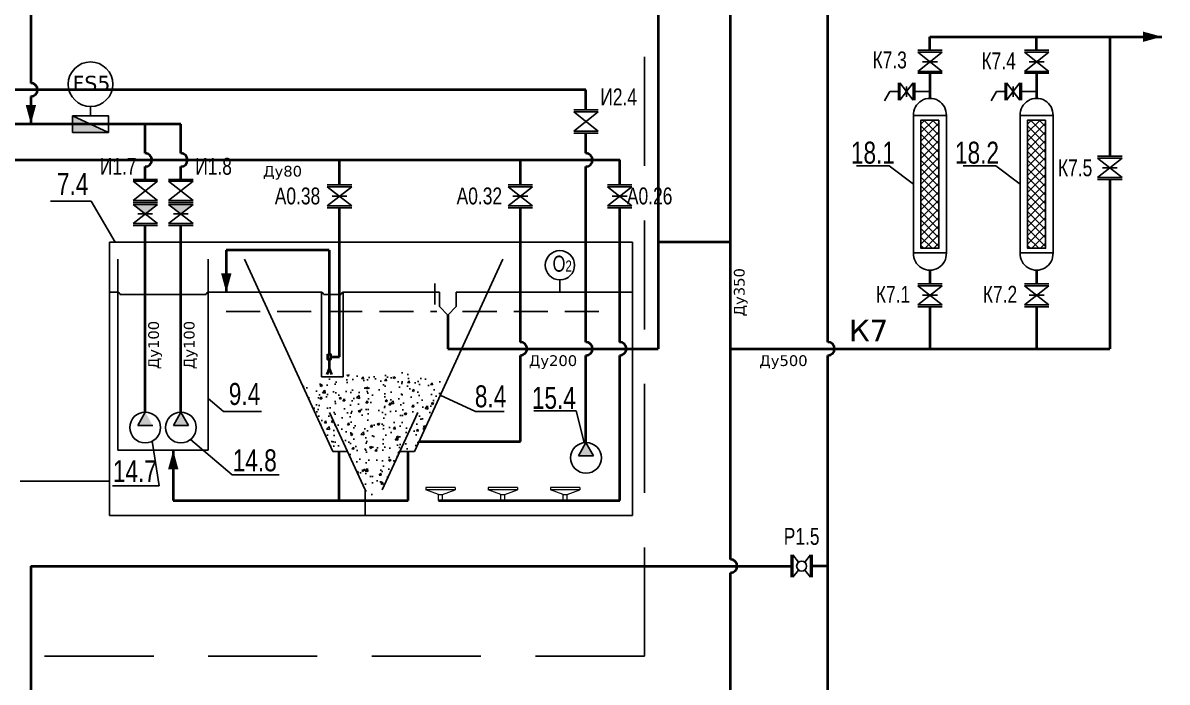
# Model space of a CAD drawing. Extents: x 151310 to 250336, y -70311 to -4848.
# Drawn here: x 242341 to 250336, y -26517 to -21911 of the extents above; entities that cross this region are included whole.
import ezdxf

# ---------------------------------------------------------------- set-up
doc = ezdxf.new("R2010")
doc.units = 0
doc.header["$LTSCALE"] = 300
doc.header["$MEASUREMENT"] = 0
doc.linetypes.add('DASHED2', pattern=[9.525, 6.35, -3.175])
doc.linetypes.add('HIDDEN2', pattern=[4.7625, 3.175, -1.5875])
for name, color, linetype in [('1', 7, 'CONTINUOUS'), ('Обозначение задвижек', 7, 'CONTINUOUS'), ('Слой1', 7, 'CONTINUOUS')]:
    doc.layers.add(name, color=color, linetype=linetype)
for name, color, linetype, lineweight, true_color in [('А0', 7, 'CONTINUOUS', 40, 0x00befa), ('И1', 7, 'CONTINUOUS', 40, 0xfa8200), ('И2', 7, 'CONTINUOUS', 40, 0xc86400), ('К7', 7, 'CONTINUOUS', 40, 0x0000fa), ('Р1', 7, 'CONTINUOUS', 40, 0xfa00fa)]:
    doc.layers.add(name, color=color, linetype=linetype, lineweight=lineweight, true_color=true_color)
doc.layers.add('воздух', color=140, linetype='CONTINUOUS', lineweight=15)
doc.layers.add('Запорная арматура', color=7, linetype='CONTINUOUS', lineweight=20)
doc.styles.add('MONARCH', font='monarch', dxfattribs={"width": 0.77})

msp = doc.modelspace()

# ---------------------------------------------------------------- hatches: boundary and pattern name
at = {"layer": '1', "ltscale": 0.5}
msp.add_hatch(color=256, dxfattribs=at).paths.add_polyline_path([(242688.1, -22559.9), (242688.1, -22676.3), (242939.5, -22676.3)])
at = {"layer": '1'}
h = msp.add_hatch(dxfattribs=at)
h.set_pattern_fill('ANSI37', color=124, scale=13.329378, angle=-90, style=0)
h.set_pattern_definition([(315, (222605.45, -10863.34), (29.925307, 29.925307), []), (45, (222605.45, -10863.34), (-29.925307, 29.925307), [])])
h.paths.add_polyline_path([(248616.4, -23485.5), (248742.3, -23485.5), (248742.3, -22590.1), (248616.4, -22590.1)])
h = msp.add_hatch(dxfattribs=at)
h.set_pattern_fill('ANSI37', color=124, scale=13.329378, angle=-90, style=0)
h.set_pattern_definition([(315, (223350.75, -10863.34), (29.925307, 29.925307), []), (45, (223350.75, -10863.34), (-29.925307, 29.925307), [])])
h.paths.add_polyline_path([(249361.7, -23485.5), (249487.6, -23485.5), (249487.6, -22590.1), (249361.7, -22590.1)])
at = {"layer": '1', "ltscale": 0.4}
h = msp.add_hatch(color=256, dxfattribs=at)
h.dxf.hatch_style = 1
h.paths.add_polyline_path([(243196.4, -23246.1), (243282.1, -23179), (243110.8, -23179)])
h = msp.add_hatch(color=256, dxfattribs=at)
h.dxf.hatch_style = 1
h.paths.add_polyline_path([(243444.9, -23246.1), (243530.6, -23179), (243359.3, -23179)])
h = msp.add_hatch(dxfattribs=at)
h.set_pattern_fill('AR-CONC', color=34, scale=22.393355)
h.set_pattern_definition([(50, (114776.1, 28898.61), (160.61862, -14.05231), [16.79502, -184.74518]), (355, (114776.1, 28898.61), (-31.07108, 168.44105), [13.43601, -147.79614]), (100.45144, (114789.48, 28897.44), (129.54754, 154.38874), [14.27357, -157.00924]), (46.1842, (114776.1, 28943.4), (238.99114, -37.06532), [25.19252, -277.11776]), (96.63564, (114796.01, 28940.3), (209.30216, 218.13783), [21.41036, -235.514]), (351.18416, (114776.1, 28943.4), (209.30216, 218.13783), [20.154, -221.6942]), (21, (114798.49, 28932.2), (133.66751, -90.15988), [16.79502, -184.74518]), (326, (114798.49, 28932.2), (54.48647, 162.38542), [13.43601, -147.79614]), (71.45144, (114809.63, 28924.69), (188.15398, 72.22554), [14.27357, -157.00924]), (37.5, (114776.1, 28898.61), (2.723, 74.546101), [0, -146.00467, 0, -150.035476, 0, -148.355974]), (7.5, (114776.1, 28898.61), (58.910094, 88.322013), [0, -85.542615, 0, -142.64567, 0, -56.54322]), (327.5, (114726.16, 28898.61), (119.54075, -5.050792), [0, -55.983387, 0, -174.668166, 0, -231.77122]), (317.5, (114703.77, 28898.61), (130.59495, 22.41686), [0, -72.7784, 0, -115.99758, 0, -164.59116])])
edge = h.paths.add_edge_path()
edge.add_spline(control_points=[(244792.3, -24326.7), (244777.8, -24328.1), (244716.3, -24337.8), (244536.6, -24398.5), (244378, -24399.3), (244274.7, -24399.7)], knot_values=[0, 0, 0, 0, 80.804269, 342.164733, 830.449842, 830.449842, 830.449842, 830.449842], degree=3, periodic=0)
edge.add_line((244274.7, -24399.7), (244507.3, -24906))
edge.add_line((244507.3, -24906), (244609.1, -24906))
edge.add_line((244609.1, -24906), (244599.3, -24884.7))
edge.add_line((244599.3, -24884.7), (244792.3, -24803.7))
edge.add_line((244792.3, -24803.7), (244792.3, -24326.7))
edge = h.paths.add_edge_path()
edge.add_spline(control_points=[(245298.1, -24425.6), (245241.4, -24414.7), (244961.5, -24336.8), (244846.5, -24321.6), (244792.3, -24326.7)], knot_values=[830.449842, 830.449842, 830.449842, 830.449842, 1167.258754, 1468.321581, 1468.321581, 1468.321581, 1468.321581], degree=3, periodic=0)
edge.add_line((244792.3, -24326.7), (244792.3, -24803.7))
edge.add_line((244792.3, -24803.7), (244985.4, -24884.7))
edge.add_line((244985.4, -24884.7), (244975.6, -24906))
edge.add_line((244975.6, -24906), (245077.3, -24906))
edge.add_line((245077.3, -24906), (245298.1, -24425.6))
h.paths.add_polyline_path([(244985.4, -24884.7), (244792.3, -24803.7), (244599.3, -24884.7), (244609.1, -24906), (244764.7, -25244.7), (244820, -25244.7)])
at = {"layer": '1', "ltscale": 0.3}
h = msp.add_hatch(color=1, dxfattribs=at)
h.dxf.hatch_style = 1
h.paths.add_polyline_path([(243196.4, -24630.9), (243143.7, -24723.8), (243248.4, -24723.8)])
h = msp.add_hatch(color=1, dxfattribs=at)
h.dxf.hatch_style = 1
h.paths.add_polyline_path([(243444.9, -24630.9), (243497.7, -24723.8), (243392.9, -24723.8)])
h = msp.add_hatch(color=1, dxfattribs=at)
h.dxf.hatch_style = 1
h.paths.add_polyline_path([(246275.4, -24842.8), (246328.1, -24935.7), (246223.4, -24935.7)])

# ---------------------------------------------------------------- linework, layer by layer
at = {"layer": '1'}
for p, q in [((248593.5, -22102.3), (248764.8, -22102.3)), ((248764.8, -22115.7), (248593.5, -22115.7)), ((248593.5, -22115.7), (248764.8, -22250)), ((248593.5, -22250), (248764.8, -22115.7)), ((249338.8, -22102.3), (249510.1, -22102.3)), ((249510.1, -22115.7), (249338.8, -22115.7)), ((249338.8, -22115.7), (249510.1, -22250)), ((249338.8, -22250), (249510.1, -22115.7)), ((248627.7, -22182.9), (248730.5, -22182.9)), ((248627.7, -22182.9), (248731, -22182.9)), ((249373, -22182.9), (249475.8, -22182.9)), ((249373, -22182.9), (249476.3, -22182.9)), ((248764.8, -22250), (248593.5, -22250)), ((248593.5, -22263.4), (248764.8, -22263.4)), ((249510.1, -22250), (249338.8, -22250)), ((249338.8, -22263.4), (249510.1, -22263.4)), ((246361.3, -22519.6), (246190, -22519.6)), ((246190, -22533.1), (246361.3, -22533.1)), ((246361.3, -22533.1), (246190, -22667.3)), ((246361.3, -22667.3), (246190, -22533.1)), ((246190, -22667.3), (246361.3, -22667.3)), ((246361.3, -22680.8), (246190, -22680.8)), ((249850.6, -22843.2), (250021.9, -22843.2)), ((250021.9, -22856.6), (249850.6, -22856.6)), ((249850.6, -22856.6), (250021.9, -22990.9)), ((249850.6, -22990.9), (250021.9, -22856.6)), ((249884.9, -22923.7), (249987.6, -22923.7)), ((249884.9, -22923.7), (249988.2, -22923.7)), ((243282.1, -23004.4), (243110.8, -23004.4)), ((243110.8, -23017.9), (243282.1, -23017.9)), ((243282.1, -23017.9), (243110.8, -23152.1)), ((243282.1, -23152.1), (243110.8, -23017.9)), ((243530.6, -23004.4), (243359.3, -23004.4)), ((243359.3, -23017.9), (243530.6, -23017.9)), ((243530.6, -23017.9), (243359.3, -23152.1)), ((243530.6, -23152.1), (243359.3, -23017.9)), ((250021.9, -22990.9), (249850.6, -22990.9)), ((249850.6, -23004.3), (250021.9, -23004.3)), ((244639.1, -23042.3), (244467.8, -23042.3)), ((244467.8, -23055.7), (244639.1, -23055.7)), ((244639.1, -23055.7), (244467.8, -23190)), ((244639.1, -23190), (244467.8, -23055.7)), ((245903.1, -23042.1), (245731.8, -23042.1)), ((245731.8, -23055.6), (245903.1, -23055.6)), ((245903.1, -23055.6), (245731.8, -23189.8)), ((245903.1, -23189.8), (245731.8, -23055.6)), ((246596.9, -23042.1), (246425.7, -23042.1)), ((246425.7, -23055.6), (246596.9, -23055.6)), ((246596.9, -23055.6), (246425.7, -23189.8)), ((246596.9, -23189.8), (246425.7, -23055.6)), ((243110.8, -23152.1), (243282.1, -23152.1)), ((243282.1, -23165.5), (243110.8, -23165.5)), ((243110.8, -23179), (243282.1, -23179)), ((243282.1, -23179), (243110.8, -23313.2)), ((243282.1, -23313.2), (243110.8, -23179)), ((243359.3, -23152.1), (243530.6, -23152.1)), ((243530.6, -23165.5), (243359.3, -23165.5)), ((243359.3, -23179), (243530.6, -23179)), ((243530.6, -23179), (243359.3, -23313.2)), ((243530.6, -23313.2), (243359.3, -23179)), ((244604.8, -23122.9), (244501.5, -23122.9)), ((244604.8, -23122.9), (244502.1, -23122.9)), ((245868.8, -23122.7), (245765.6, -23122.7)), ((245868.8, -23122.7), (245766.1, -23122.7)), ((246562.7, -23122.7), (246459.4, -23122.7)), ((246562.7, -23122.7), (246459.9, -23122.7)), ((243247.8, -23246.1), (243144.5, -23246.1)), ((243247.8, -23246.1), (243145.1, -23246.1)), ((243496.3, -23246.1), (243393, -23246.1)), ((243496.3, -23246.1), (243393.5, -23246.1)), ((244467.8, -23190), (244639.1, -23190)), ((244639.1, -23203.4), (244467.8, -23203.4)), ((245731.8, -23189.8), (245903.1, -23189.8)), ((245903.1, -23203.3), (245731.8, -23203.3)), ((246425.7, -23189.8), (246596.9, -23189.8)), ((246596.9, -23203.3), (246425.7, -23203.3)), ((243110.8, -23313.2), (243282.1, -23313.2)), ((243282.1, -23326.7), (243110.8, -23326.7)), ((243359.3, -23313.2), (243530.6, -23313.2)), ((243530.6, -23326.7), (243359.3, -23326.7)), ((248593.5, -23733.8), (248764.8, -23733.8)), ((249338.8, -23733.8), (249510.1, -23733.8)), ((248764.8, -23747.2), (248593.5, -23747.2)), ((248593.5, -23881.5), (248764.8, -23747.2)), ((248593.5, -23747.2), (248764.8, -23881.5)), ((248627.7, -23814.4), (248730.5, -23814.4)), ((248627.7, -23814.4), (248731, -23814.4)), ((249510.1, -23747.2), (249338.8, -23747.2)), ((249338.8, -23881.5), (249510.1, -23747.2)), ((249338.8, -23747.2), (249510.1, -23881.5)), ((249373, -23814.4), (249475.8, -23814.4)), ((249373, -23814.4), (249476.3, -23814.4)), ((248764.8, -23881.5), (248593.5, -23881.5)), ((248593.5, -23894.9), (248764.8, -23894.9)), ((249510.1, -23881.5), (249338.8, -23881.5)), ((249338.8, -23894.9), (249510.1, -23894.9)), ((247709.3, -25628.8), (247709.3, -25784.5)), ((247721.5, -25784.5), (247721.5, -25628.8)), ((247721.5, -25628.8), (247760.9, -25679.2)), ((247843.5, -25628.8), (247804, -25679.2)), ((247843.5, -25784.5), (247843.5, -25628.8)), ((247855.7, -25628.8), (247855.7, -25784.5)), ((247760.9, -25734.2), (247721.5, -25784.5)), ((247804, -25734.2), (247843.5, -25784.5))]:
    msp.add_line(p, q, dxfattribs=at)
at = {"layer": '1', "color": 64}
for p, q in [((248459.6, -22330.7), (248459.6, -22450.6)), ((248469, -22450.6), (248469, -22330.7)), ((248563, -22330.7), (248469, -22450.6)), ((248469, -22330.7), (248563, -22450.6)), ((248516, -22354.7), (248516, -22426.6)), ((248516, -22354.7), (248516, -22427)), ((248563, -22450.6), (248563, -22330.7)), ((248572.4, -22330.7), (248572.4, -22450.6)), ((249204.9, -22330.7), (249204.9, -22450.6)), ((249214.3, -22450.6), (249214.3, -22330.7)), ((249308.3, -22330.7), (249214.3, -22450.6)), ((249214.3, -22330.7), (249308.3, -22450.6)), ((249261.3, -22354.7), (249261.3, -22426.6)), ((249261.3, -22354.7), (249261.3, -22427)), ((249308.3, -22450.6), (249308.3, -22330.7)), ((249317.7, -22330.7), (249317.7, -22450.6))]:
    msp.add_line(p, q, dxfattribs=at)
at = {"layer": '1', "color": 64, "ltscale": 0.4}
for p, q in [((248399, -22390.6), (248361.7, -22455.2)), ((248459.6, -22390.6), (248399, -22390.6)), ((248679.1, -22390.6), (248572.4, -22390.6)), ((249144.3, -22390.6), (249107, -22455.2)), ((249204.9, -22390.6), (249144.3, -22390.6)), ((249424.4, -22390.6), (249317.7, -22390.6))]:
    msp.add_line(p, q, dxfattribs=at)
at = {"layer": '1', "ltscale": 10}
msp.add_line((242813.8, -22559.9), (242813.8, -22495.3), dxfattribs=at)
at = {"layer": '1', "ltscale": 0.5}
msp.add_line((242688.1, -22559.9), (242939.5, -22676.3), dxfattribs=at)
at = {"layer": '1', "ltscale": 0.4}
for p, q in [((248393.7, -22910.3), (248166.9, -22910.3)), ((248393.7, -22910.3), (248564.2, -23038.4)), ((249139, -22910.3), (248912.2, -22910.3)), ((249139, -22910.3), (249309.5, -23038.4))]:
    msp.add_line(p, q, dxfattribs=at)
at = {"layer": '1', "color": 1, "ltscale": 0.4}
for p, q in [((242535.1, -23157.7), (242817.8, -23157.7)), ((242817.8, -23157.7), (242985.3, -23443.7)), ((242946, -25354), (242946, -23443.7)), ((242946, -23443.7), (246599.8, -23443.7)), ((246599.8, -23443.7), (246599.8, -25354)), ((243004.7, -23562.2), (243004.7, -24897.3)), ((243636.6, -23562.2), (243636.6, -24897.3)), ((243889.9, -23562.5), (244507.3, -24906)), ((245694.7, -23562.5), (245077.3, -24906)), ((245219.1, -23733), (245219.1, -23877.6)), ((244427.1, -23792), (244427.1, -24384.8)), ((244580, -23792), (244580, -24384.8)), ((245251.4, -23792), (245251.4, -23891.6)), ((245369.9, -23792), (245369.9, -23891.6)), ((245251.4, -23891.6), (245310.7, -23953.2)), ((245369.9, -23891.6), (245310.7, -23953.2)), ((244580, -24384.8), (244427.1, -24384.8)), ((243742.5, -24625.7), (243636.6, -24536.1)), ((245504, -24625.5), (245258.1, -24512.6)), ((246206.6, -24622.5), (245912.5, -24622.5)), ((246264.3, -24843.4), (246206.6, -24622.5)), ((243742.5, -24625.7), (244008.4, -24625.7)), ((244484.2, -24634.2), (244731.8, -25173.1)), ((245100.5, -24634.2), (244852.9, -25173.1)), ((245504, -24625.5), (245704.6, -24625.5)), ((243245.6, -24833.9), (243294.2, -25145.4)), ((243513.1, -24822), (243804.8, -25069.5)), ((243004.7, -24897.3), (243636.6, -24897.3)), ((244507.3, -24906), (244609.1, -24906)), ((245077.3, -24906), (244975.6, -24906)), ((243804.8, -25069.5), (244131.8, -25069.5)), ((242967.2, -25145.4), (243294.2, -25145.4)), ((244731.8, -25173.1), (244731.8, -25354)), ((246599.8, -25354), (242946, -25354))]:
    msp.add_line(p, q, dxfattribs=at)
at = {"layer": '1', "color": 4, "ltscale": 0.4}
for p, q in [((242946, -23792), (243004.7, -23792)), ((243019.5, -23807.7), (243621.8, -23807.7)), ((243636.6, -23792), (244427.1, -23792)), ((244441.9, -23807.7), (244565.1, -23807.7)), ((244580, -23792), (245251.4, -23792)), ((245369.9, -23792), (246599.8, -23792))]:
    msp.add_line(p, q, dxfattribs=at)
at = {"layer": '1', "color": 4, "linetype": 'HIDDEN2', "ltscale": 0.25}
for p, q in [((243760.6, -23927.4), (245233.3, -23927.2)), ((245414, -23927.2), (246450.2, -23927.1))]:
    msp.add_line(p, q, dxfattribs=at)
at = {"layer": '1', "color": 1}
for p, q in [((243196.4, -24630.9), (243143.7, -24723.8)), ((243444.9, -24630.9), (243497.7, -24723.8)), ((246275.4, -24842.8), (246223.4, -24935.7)), ((246275.4, -24842.8), (246328.1, -24935.7))]:
    msp.add_line(p, q, dxfattribs=at)
at = {"layer": '1', "color": 124}
msp.add_line((243444.9, -24630.9), (243392.9, -24723.8), dxfattribs=at)
at = {"layer": '1', "color": 1, "ltscale": 0.3}
for p, q in [((243143.7, -24723.8), (243248.4, -24723.8)), ((243497.7, -24723.8), (243392.9, -24723.8)), ((246328.1, -24935.7), (246223.4, -24935.7))]:
    msp.add_line(p, q, dxfattribs=at)
at = {"layer": '1', "color": 22, "ltscale": 0.4}
msp.add_line((242321.4, -25112.9), (242946, -25112.9), dxfattribs=at)
at = {"layer": '1', "linetype": 'DASHED2', "ltscale": 0.4}
msp.add_lwpolyline([(233712.7, -17575.8), (246684.5, -17575.8), (246684.5, -26335), (233712.7, -26335)], close=True, dxfattribs=at)
at = {"layer": '1', "ltscale": 0.5}
msp.add_lwpolyline([(242688.1, -22559.9), (242939.5, -22559.9), (242939.5, -22676.3), (242688.1, -22676.3)], close=True, dxfattribs=at)
at = {"layer": '1', "color": 124}
for points in [[(248794, -22558), (248794, -23518.7), (248564.2, -23518.7), (248564.2, -22558)], [(248742.3, -22590.1), (248742.3, -23485.5), (248616.4, -23485.5), (248616.4, -22590.1)], [(249539.3, -22558), (249539.3, -23518.7), (249309.5, -23518.7), (249309.5, -22558)], [(249487.6, -22590.1), (249487.6, -23485.5), (249361.7, -23485.5), (249361.7, -22590.1)]]:
    msp.add_lwpolyline(points, close=True, dxfattribs=at)
at = {"layer": '1', "ltscale": 0.5}
msp.add_circle((242814, -22339.4), 155.9, dxfattribs=at)
at = {"layer": '1', "color": 1}
for centre in [(243195.9, -24738.5), (243445.4, -24738.5), (246275.9, -24950.3)]:
    msp.add_circle(centre, 107.5, dxfattribs=at)
at = {"layer": '1', "color": 124}
for centre, start, end in [((248679.1, -22553.3), 357.67129, 182.32871), ((249424.4, -22553.3), 357.67129, 182.32871), ((248679.1, -23523.7), 177.50774, 2.49226), ((249424.4, -23523.7), 177.50774, 2.49226)]:
    msp.add_arc(centre, 115, start, end, dxfattribs=at)
at = {"layer": '1', "color": 4, "ltscale": 0.4}
for centre, start, end in [((243001.5, -23809.8), 6.82119, 79.92896), ((243639.8, -23809.8), 100.07104, 173.17881), ((244423.9, -23809.8), 6.82119, 79.92896), ((244583.1, -23809.8), 100.07104, 173.17881)]:
    msp.add_arc(centre, 18.1, start, end, dxfattribs=at)
at = {"layer": 'А0', "ltscale": 0.4}
for p, q in [((237915.2, -22868.7), (246511.3, -22868.7)), ((244553.4, -23042.3), (244553.4, -22868.7)), ((245817.5, -23042.1), (245817.5, -22868.7)), ((246511.3, -23042.1), (246511.3, -22868.7)), ((244553.5, -24245.3), (244553.4, -23204.8)), ((245817.5, -24141.1), (245817.5, -23203.3)), ((246511.3, -24141.1), (246511.3, -23203.3)), ((244490.4, -24245.3), (244553.5, -24245.3)), ((245817.5, -24835.2), (245817.5, -24234.6)), ((246511.3, -25248.2), (246511.3, -24234.6)), ((245109.9, -24835.2), (245817.5, -24835.2)), ((245246.2, -25248.2), (246511.3, -25248.2))]:
    msp.add_line(p, q, dxfattribs=at)
for centre in [(245817.5, -24187.9), (246511.3, -24187.9)]:
    msp.add_arc(centre, 46.8, 270, 90, dxfattribs=at)
at = {"layer": 'воздух', "color": 1, "ltscale": 0.4}
for p, q in [((245362.4, -25156.3), (245156.1, -25156.3)), ((245156.1, -25156.3), (245156.1, -25174.5)), ((245246.2, -25207.5), (245156.1, -25174.5)), ((245362.4, -25174.5), (245156.1, -25174.5)), ((245272.3, -25207.5), (245362.4, -25174.5)), ((245362.4, -25156.3), (245362.4, -25174.5)), ((245798, -25156.3), (245591.8, -25156.3)), ((245591.8, -25156.3), (245591.8, -25174.5)), ((245681.8, -25207.5), (245591.8, -25174.5)), ((245798, -25174.5), (245591.8, -25174.5)), ((245708, -25207.5), (245798, -25174.5)), ((245798, -25156.3), (245798, -25174.5)), ((246233.6, -25156.3), (246027.4, -25156.3)), ((246027.4, -25156.3), (246027.4, -25174.5)), ((246117.4, -25207.5), (246027.4, -25174.5)), ((246233.6, -25174.5), (246027.4, -25174.5)), ((246143.6, -25207.5), (246233.6, -25174.5)), ((246233.6, -25156.3), (246233.6, -25174.5)), ((245246.2, -25248.2), (245246.2, -25207.5)), ((245246.2, -25207.5), (245272.3, -25207.5)), ((245272.3, -25248.2), (245272.3, -25207.5)), ((245681.8, -25248.2), (245681.8, -25207.5)), ((245681.8, -25207.5), (245708, -25207.5)), ((245708, -25248.2), (245708, -25207.5)), ((246117.4, -25248.2), (246117.4, -25207.5)), ((246117.4, -25207.5), (246143.6, -25207.5)), ((246143.6, -25248.2), (246143.6, -25207.5))]:
    msp.add_line(p, q, dxfattribs=at)
at = {"layer": 'И1', "ltscale": 0.4}
for p, q in [((243444.9, -22618.1), (236322.9, -22618.1)), ((243196.4, -22822), (243196.4, -22618.1)), ((243444.9, -22822), (243444.9, -22618.1)), ((243196.4, -23004.4), (243196.4, -22915.5)), ((243444.9, -23004.4), (243444.9, -22915.5)), ((243196.4, -24630.9), (243196.4, -23326.7)), ((243444.9, -24630.9), (243444.9, -23326.7)), ((244481, -23500.1), (243762.6, -23500.1)), ((243762.6, -23500.1), (243762.6, -23792)), ((244481, -23500.1), (244481, -24225.9)), ((244481, -24263.6), (244481, -24326.4)), ((244481, -24326.4), (244465, -24367.2)), ((244481, -24326.4), (244497, -24367.2)), ((243391.9, -24897.3), (243391.9, -25247.7)), ((244548.2, -24906), (244548.2, -25247.7)), ((245034.2, -25247.7), (245034.2, -24906)), ((243391.9, -25247.7), (245034.2, -25247.7))]:
    msp.add_line(p, q, dxfattribs=at)
for points in [[(243762.6, -23794.7, 0, 72.3, 0), (243762.6, -23661.8, 45.2, 45.2, 0)], [(243391.9, -24897.3, 0, 72.3, 0), (243391.9, -25030.2, 45.2, 45.2, 0)]]:
    msp.add_lwpolyline(points, format="xyseb", dxfattribs=at)
msp.add_lwpolyline([(244471.6, -24225.9), (244490.4, -24225.9), (244490.4, -24263.6), (244471.6, -24263.6)], close=True, dxfattribs=at)
for centre in [(243196.4, -22868.7), (243444.9, -22868.7)]:
    msp.add_arc(centre, 46.8, 270, 90, dxfattribs=at)
at = {"layer": 'И2', "ltscale": 0.4}
for p, q in [((246275.4, -22378.4), (236078.8, -22378.4)), ((246275.4, -22519.6), (246275.4, -22378.4)), ((246275.4, -22822), (246275.4, -22680.8)), ((246275.4, -24141.1), (246275.4, -22915.5)), ((246275.4, -24842.8), (246275.4, -24234.6))]:
    msp.add_line(p, q, dxfattribs=at)
for centre in [(246275.4, -22868.7), (246275.4, -24187.9)]:
    msp.add_arc(centre, 46.8, 270, 90, dxfattribs=at)
at = {"layer": 'К7', "ltscale": 0.4}
for p, q in [((246781.3, -21226.2), (246781.3, -24187.9)), ((247286.1, -25660), (247286.1, -21226)), ((248679.1, -22102.3), (248679.1, -22007.7)), ((248679.1, -22007.7), (250300.2, -22007.7)), ((249424.4, -22102.3), (249424.4, -22007.7)), ((249936.3, -22007.7), (249936.3, -22843.2)), ((248679.1, -22263.4), (248679.1, -22438.3)), ((249424.4, -22263.4), (249424.4, -22438.3)), ((249936.3, -23004.3), (249936.3, -24187.9)), ((247286.1, -23443), (246781.3, -23443)), ((248679.1, -23638.8), (248679.1, -23733.8)), ((249424.4, -23638.8), (249424.4, -23733.8)), ((248679.1, -23894.9), (248679.1, -24187.9)), ((249424.4, -23894.9), (249424.4, -24187.9)), ((245310.7, -23953.2), (245310.7, -24187.9)), ((245310.7, -24187.9), (246781.3, -24187.9)), ((247286.1, -24187.9), (249936.3, -24187.9)), ((247286.1, -30187.4), (247286.1, -25753.5))]:
    msp.add_line(p, q, dxfattribs=at)
at = {"layer": 'К7', "ltscale": 0.3}
msp.add_lwpolyline([(250300.2, -22007.7, 0, 72.3, 0), (250167.3, -22007.7, 45.2, 45.2, 0)], format="xyseb", dxfattribs=at)
at = {"layer": 'К7', "ltscale": 0.4}
msp.add_arc((247286.1, -25706.7), 46.8, 270, 90, dxfattribs=at)
at = {"layer": 'Обозначение задвижек', "color": 120, "ltscale": 0.4}
msp.add_line((246093.7, -23792), (246093.7, -23707.1), dxfattribs=at)
msp.add_circle((246093.7, -23604.3), 102.8, dxfattribs=at)
at = {"layer": 'Р1', "ltscale": 0.4}
for p, q in [((247966.4, -24141.1), (247966.4, -8567)), ((242397.5, -21179.5), (242397.5, -22331.6)), ((242397.5, -22425.2), (242397.5, -22618.1)), ((247966.4, -30234.4), (247966.4, -24234.6)), ((242397.5, -25707), (247709.3, -25706.7)), ((242397.5, -25707), (242397.5, -26859.1)), ((247966.4, -25707), (247855.7, -25706.7))]:
    msp.add_line(p, q, dxfattribs=at)
at = {"layer": 'Р1', "ltscale": 0.3}
msp.add_lwpolyline([(242397.5, -22618.1, 0, 72.3, 0), (242397.5, -22485.2, 45.2, 45.2, 0)], format="xyseb", dxfattribs=at)
at = {"layer": 'Р1', "ltscale": 0.4}
for centre in [(242397.5, -22378.4), (247966.4, -24187.9)]:
    msp.add_arc(centre, 46.8, 270, 90, dxfattribs=at)
at = {"layer": 'Слой1', "ltscale": 0.4}
msp.add_circle((247782.5, -25706.7), 34.9, dxfattribs=at)

# ---------------------------------------------------------------- texts
at = {"layer": '1', "linetype": 'DASHED2', "ltscale": 15, "insert": (242688.2, -22280.7), "char_height": 104.478, "width": 213.015, "attachment_point": 1}
msp.add_mtext('{\\fVerdana|b0|i0|c204|p34;FS5}', dxfattribs=at)
at = {"layer": '1', "ltscale": 0.4, "char_height": 153.55, "attachment_point": 1, "style": 'MONARCH'}
for s, insert in [('18.1', (248126.8, -22741)), ('18.2', (248853.8, -22741))]:
    msp.add_mtext_dynamic_manual_height_columns(s, width=372.584, gutter_width=799.8, heights=[0], dxfattribs=dict(at, insert=insert))
at = {"layer": '1', "color": 1, "ltscale": 0.4, "char_height": 153.55, "attachment_point": 1, "style": 'MONARCH'}
for s, insert in [('7.4', (242579.8, -22959)), ('9.4', (243780, -24427)), ('8.4', (245499.2, -24443.4)), ('15.4', (245897.5, -24454.3)), ('14.8', (243807.5, -24890.6)), ('14.7', (242970, -24966.5))]:
    msp.add_mtext_dynamic_manual_height_columns(s, width=372.584, gutter_width=799.8, heights=[0], dxfattribs=dict(at, insert=insert))
at = {"layer": 'А0', "ltscale": 0.4, "insert": (244291.8, -22909.9), "char_height": 75, "width": 243.502, "attachment_point": 3}
msp.add_mtext('{\\fVerdana|b0|i0|c204|p34;Ду\\fVerdana|b0|i0|c0|p34;80}', dxfattribs=at)
at = {"layer": 'Запорная арматура', "ltscale": 0.4, "char_height": 118.04, "attachment_point": 1, "style": 'MONARCH'}
for s, insert in [('К7.3', (248278, -22110.7)), ('К7.4', (249039.1, -22117.2)), ('И2.4', (246376.1, -22369.2)), ('И1.7', (242879.2, -22854)), ('И1.8', (243545.4, -22854)), ('К7.5', (249573.7, -22864.4)), ('А0.38', (244101.5, -23061.2)), ('А0.32', (245372, -23061.2)), ('А0.26', (246561.9, -23061.2)), ('К7.1', (248301.2, -23748.3)), ('К7.2', (249048.8, -23748.3)), ('Р1.5', (247657.6, -25440))]:
    msp.add_mtext_dynamic_manual_height_columns(s, width=286.336, gutter_width=44263.9, heights=[0], dxfattribs=dict(at, insert=insert))
at = {"layer": 'И1', "ltscale": 15, "char_height": 75, "width": 304.377, "attachment_point": 1, "rotation": 90}
for insert in [(243217.2, -24330.8), (243465.7, -24330.8)]:
    msp.add_mtext('{\\fVerdana|b0|i0|c204|p34;Ду100}', dxfattribs=dict(at, insert=insert))
at = {"layer": 'К7', "ltscale": 0.4, "insert": (247309.2, -23962.1), "char_height": 75, "width": 304.377, "attachment_point": 1, "rotation": 90}
msp.add_mtext('{\\fVerdana|b0|i0|c204|p34;Ду350}', dxfattribs=at)
at = {"layer": 'К7', "ltscale": 0.4, "width": 304.377, "attachment_point": 1}
for s, insert, char_height in [('{\\fVerdana|b0|i0|c204|p34;К7}', (248112.6, -23985.7), 149.289), ('{\\fVerdana|b0|i0|c204|p34;Ду200}', (245876.6, -24233.5), 75), ('{\\fVerdana|b0|i0|c204|p34;Ду500}', (247486.6, -24233.5), 75)]:
    msp.add_mtext(s, dxfattribs=dict(at, insert=insert, char_height=char_height))
at = {"layer": 'Обозначение задвижек', "color": 120, "ltscale": 0.4, "insert": (246042.4, -23537.4), "char_height": 111.967, "attachment_point": 1, "style": 'MONARCH'}
msp.add_mtext_dynamic_manual_height_columns('О{\\H0.7x;2}', width=293.268, gutter_width=799.8, heights=[0], dxfattribs=at)

doc.saveas('drawing.dxf')
